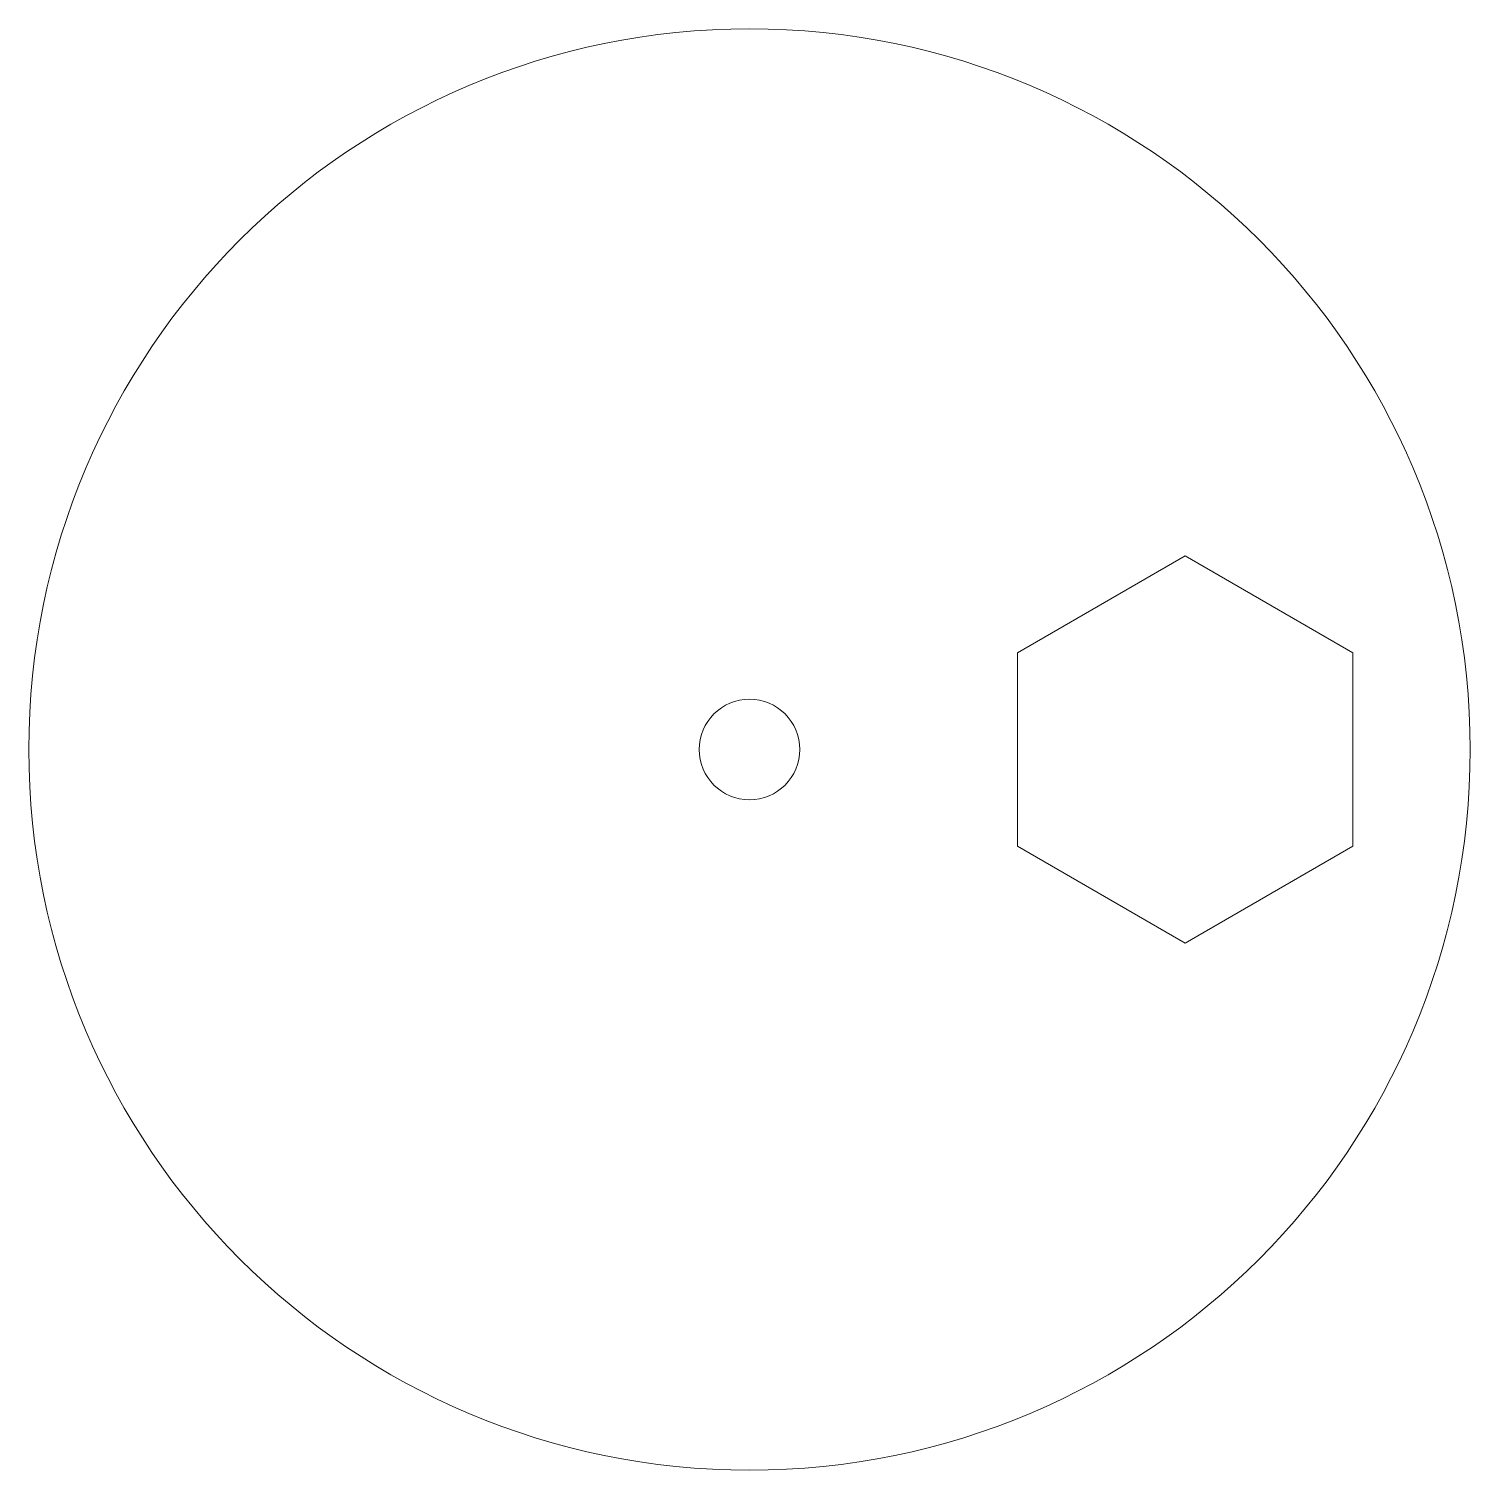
# Model space of a CAD drawing. Header units: millimetres. Extents: x -21.5 to 21.5, y -21.5 to 21.5.
import ezdxf

# ---------------------------------------------------------------- set-up
doc = ezdxf.new("R2010")
doc.units = ezdxf.units.MM

msp = doc.modelspace()

# ---------------------------------------------------------------- linework, layer by layer
at = {"color": 7, "linetype": 'Continuous', "lineweight": 15}
for p, q in [((13, 5.774), (8, 2.887)), ((18, 2.887), (13, 5.774)), ((8, 2.887), (8, -2.887)), ((18, -2.887), (18, 2.887)), ((8, -2.887), (13, -5.774)), ((13, -5.774), (18, -2.887))]:
    msp.add_line(p, q, dxfattribs=at)
for radius in [21.5, 1.5]:
    msp.add_circle((0, 0), radius, dxfattribs=at)

doc.saveas('drawing.dxf')
